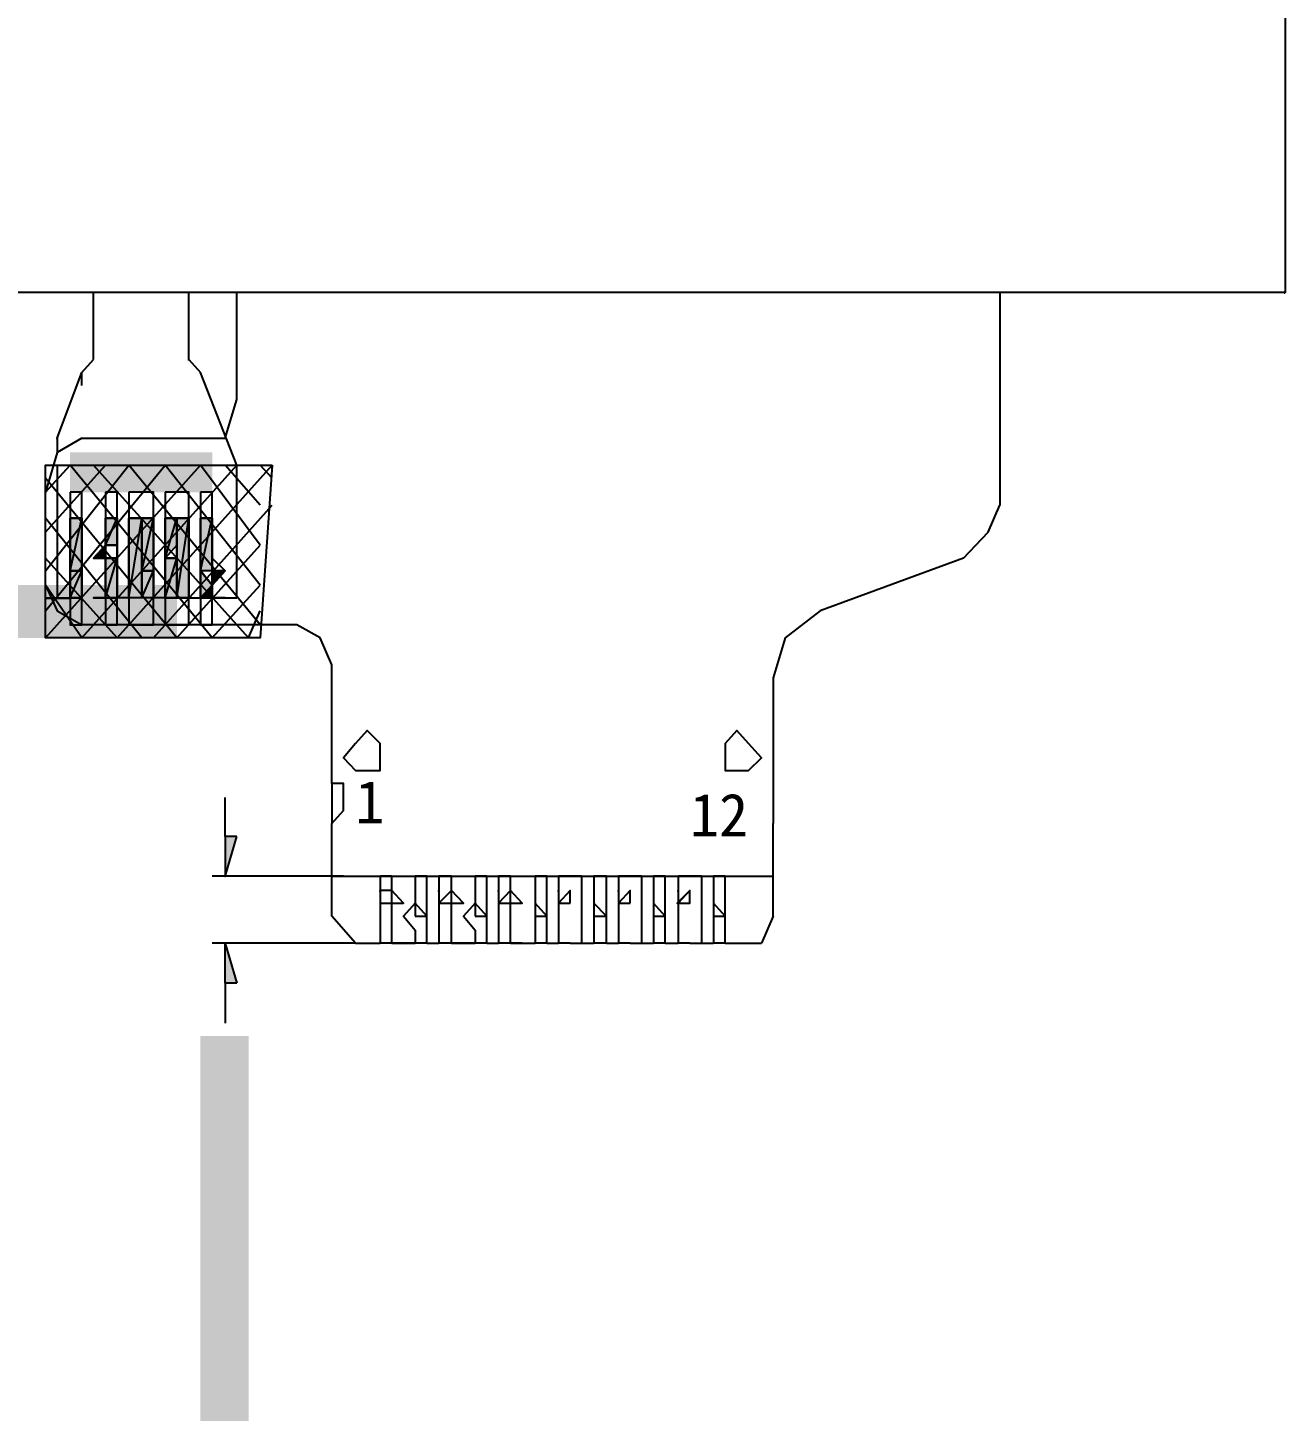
# Model space of a CAD drawing. Header units: millimetres. Extents: x 16 to 282, y 21 to 191.
# Drawn here: x 138.03 to 160.7, y 91.32 to 116.43 of the extents above; entities that cross this region are included whole.
import ezdxf

# ---------------------------------------------------------------- set-up
doc = ezdxf.new("R2010")
doc.units = ezdxf.units.MM
doc.layers.get('0').update_dxf_attribs({"linetype": 'CONTINUOUS'})

msp = doc.modelspace()

# ---------------------------------------------------------------- hatches: boundary and pattern name
for points in [[(160.683222, 111.661212), (160.683222, 111.640046), (160.704388, 111.640046), (160.704388, 111.661212)], [(138.796889, 108.782545), (138.796889, 108.062875), (141.358059, 108.062875), (141.358059, 108.782545)], [(138.796889, 106.157879), (138.352389, 106.157879)], [(138.796889, 106.157879), (138.352389, 106.157879)], [(143.919222, 101.141379), (143.919222, 101.120213), (143.940388, 101.120213), (143.940388, 101.141379)], [(141.569722, 99.934879), (141.569722, 99.913713), (141.590888, 99.913713), (141.590888, 99.934879)], [(144.130889, 99.934879), (144.130889, 99.913713), (144.152055, 99.913713), (144.152055, 99.934879)]]:
    msp.add_hatch(color=7).paths.add_polyline_path(points)
at = {"true_color": 0xffbf00}
for points in [[(140.913556, 110.454712), (140.913556, 110.433546), (140.934732, 110.433546), (140.934732, 110.454712)], [(138.542889, 109.036545), (138.542889, 109.015379), (138.564055, 109.015379), (138.564055, 109.036545)], [(138.775722, 106.157879), (138.775722, 106.136713), (138.796888, 106.136713), (138.796888, 106.157879)], [(138.987389, 106.157879), (138.987389, 106.136713), (139.008555, 106.136713), (139.008555, 106.157879)], [(139.622389, 106.157879), (139.622389, 106.136713), (139.643555, 106.136713), (139.643555, 106.157879)], [(139.834056, 106.157879), (139.834056, 106.136713), (139.855222, 106.136713), (139.855222, 106.157879)], [(140.278556, 106.157879), (140.278556, 106.136713), (140.299722, 106.136713), (140.299722, 106.157879)], [(140.490222, 106.157879), (140.490222, 106.136713), (140.511388, 106.136713), (140.511388, 106.157879)], [(140.913556, 106.157879), (140.913556, 106.136713), (140.934732, 106.136713), (140.934732, 106.157879)], [(141.125222, 106.157879), (141.125222, 106.136713), (141.146388, 106.136713), (141.146388, 106.157879)], [(144.363722, 100.887379), (144.363722, 100.866213), (144.384888, 100.866213), (144.384888, 100.887379)], [(145.422056, 100.887379), (145.422056, 100.866213), (145.443222, 100.866213), (145.443222, 100.887379)], [(146.501556, 100.887379), (146.501556, 100.866213), (146.522722, 100.866213), (146.522722, 100.887379)], [(147.581056, 100.887379), (147.581056, 100.866213), (147.602222, 100.866213), (147.602222, 100.887379)], [(148.660556, 100.887379), (148.660556, 100.866213), (148.681722, 100.866213), (148.681722, 100.887379)], [(149.740056, 100.887379), (149.740056, 100.866213), (149.761222, 100.866213), (149.761222, 100.887379)]]:
    msp.add_hatch(color=40, dxfattribs=at).paths.add_polyline_path(points)
at = {"true_color": 0xffff00}
for points in [[(139.008556, 107.597212), (138.796889, 107.597212), (138.796889, 106.644712)], [(139.008556, 107.597212), (139.008556, 106.644712), (138.796889, 106.644712)], [(138.796889, 107.597212), (138.796889, 106.644712)], [(138.796889, 107.597212), (138.796889, 106.644712)], [(138.796889, 107.597212), (138.796889, 106.644712)], [(138.796889, 107.597212), (138.796889, 106.644712)], [(138.796889, 107.597212), (138.796889, 106.644712)], [(138.796889, 107.597212), (138.796889, 106.644712)], [(138.796889, 107.597212), (138.796889, 106.644712)], [(138.796889, 107.597212), (138.796889, 106.644712)], [(138.796889, 107.597212), (138.796889, 106.644712)], [(138.796889, 107.597212), (138.796889, 106.644712)], [(138.796889, 107.597212), (138.796889, 106.644712)], [(138.796889, 107.597212), (138.796889, 106.644712)], [(138.796889, 107.597212), (138.796889, 106.157879)], [(138.796889, 107.597212), (138.796889, 106.157879)], [(138.796889, 107.597212), (138.796889, 106.157879)], [(138.796889, 107.597212), (138.796889, 106.157879)], [(138.796889, 107.597212), (138.796889, 106.157879)], [(138.796889, 107.597212), (138.796889, 106.157879)], [(139.008556, 107.597212), (139.008556, 106.877545)], [(139.008556, 107.597212), (139.008556, 106.390712)], [(139.008556, 107.597212), (139.008556, 106.390712)], [(139.008556, 107.597212), (139.008556, 106.157879)], [(139.008556, 107.597212), (139.008556, 106.157879)], [(139.008556, 107.597212), (139.008556, 106.157879)], [(139.008556, 107.597212), (139.008556, 106.157879)], [(139.008556, 107.597212), (139.008556, 106.644712)], [(139.008556, 107.597212), (139.008556, 106.644712)], [(139.008556, 107.597212), (139.008556, 106.644712)], [(139.008556, 107.597212), (139.008556, 106.644712)], [(139.008556, 107.597212), (139.008556, 106.644712)], [(139.008556, 107.597212), (139.008556, 106.644712)], [(139.643556, 107.597212), (139.431889, 107.597212), (139.431889, 107.110379)], [(139.643556, 107.597212), (139.643556, 107.110379), (139.431889, 107.110379)], [(139.431889, 107.597212), (139.431889, 107.110379)], [(139.431889, 107.597212), (139.431889, 107.110379)], [(139.431889, 107.597212), (139.431889, 107.110379)], [(139.431889, 107.597212), (139.431889, 107.110379)], [(139.431889, 107.597212), (139.431889, 107.110379)], [(139.431889, 107.597212), (139.431889, 107.110379)], [(139.431889, 107.597212), (139.431889, 107.110379)], [(139.431889, 107.597212), (139.431889, 107.110379)], [(139.431889, 107.597212), (139.431889, 107.110379)], [(139.431889, 107.597212), (139.431889, 107.110379)], [(139.431889, 107.597212), (139.431889, 106.877545)], [(139.431889, 107.597212), (139.431889, 106.877545)], [(139.431889, 107.597212), (139.431889, 106.157879)], [(139.431889, 107.597212), (139.431889, 106.157879)], [(139.431889, 107.597212), (139.431889, 106.157879)], [(139.431889, 107.597212), (139.431889, 106.157879)], [(139.431889, 107.597212), (139.431889, 106.157879)], [(139.431889, 107.597212), (139.431889, 106.157879)], [(139.643556, 107.597212), (139.643556, 107.110379)], [(139.643556, 107.597212), (139.643556, 106.877545)], [(139.643556, 107.597212), (139.643556, 106.877545)], [(139.643556, 107.597212), (139.643556, 106.157879)], [(139.643556, 107.597212), (139.643556, 106.157879)], [(139.643556, 107.597212), (139.643556, 106.157879)], [(139.643556, 107.597212), (139.643556, 106.157879)], [(139.643556, 107.597212), (139.643556, 107.110379)], [(139.643556, 107.597212), (139.643556, 106.877545), (139.643556, 107.110379)], [(139.643556, 107.597212), (139.643556, 107.110379)], [(139.643556, 107.597212), (139.643556, 107.110379)], [(139.643556, 107.597212), (139.643556, 107.110379)], [(139.643556, 107.597212), (139.643556, 107.110379)], [(140.088056, 107.597212), (139.855222, 107.597212), (139.855222, 106.157879)], [(140.088056, 107.597212), (140.088056, 106.157879), (139.855222, 106.157879)], [(139.855222, 107.597212), (139.855222, 106.157879)], [(139.855222, 107.597212), (139.855222, 106.157879)], [(140.299722, 107.597212), (140.088056, 107.597212), (140.088056, 106.644712)], [(140.299722, 107.597212), (140.299722, 106.644712), (140.088056, 106.644712)], [(140.088056, 107.597212), (140.088056, 106.644712)], [(140.088056, 107.597212), (140.088056, 106.644712)], [(140.088056, 107.597212), (140.088056, 106.644712)], [(140.088056, 107.597212), (140.088056, 106.644712)], [(140.088056, 107.597212), (140.088056, 106.644712)], [(140.088056, 107.597212), (140.088056, 106.644712)], [(140.088056, 107.597212), (140.088056, 106.644712)], [(140.088056, 107.597212), (140.088056, 106.644712)], [(140.088056, 107.597212), (140.088056, 106.644712)], [(140.088056, 107.597212), (140.088056, 106.644712)], [(140.088056, 107.597212), (140.088056, 106.644712)], [(140.088056, 107.597212), (140.088056, 106.644712)], [(140.088056, 107.597212), (140.088056, 106.644712)], [(140.088056, 107.597212), (140.088056, 106.644712)], [(140.088056, 107.597212), (140.088056, 106.644712)], [(140.088056, 107.597212), (140.088056, 106.644712)], [(140.088056, 107.597212), (140.088056, 106.644712)], [(140.088056, 107.597212), (140.088056, 106.644712)], [(140.088056, 107.597212), (140.088056, 106.157879)], [(140.088056, 107.597212), (140.088056, 106.157879)], [(140.299722, 107.597212), (140.299722, 106.877545)], [(140.299722, 107.597212), (140.299722, 106.390712)], [(140.299722, 107.597212), (140.299722, 106.390712)], [(140.299722, 107.597212), (140.299722, 106.157879)], [(140.299722, 107.597212), (140.299722, 106.157879)], [(140.299722, 107.597212), (140.299722, 106.157879)], [(140.299722, 107.597212), (140.299722, 106.157879)], [(140.723056, 107.597212), (140.511389, 107.597212), (140.511389, 106.877545)], [(140.723056, 107.597212), (140.723056, 107.110379), (140.511389, 106.877545)], [(140.511389, 107.597212), (140.511389, 106.157879)], [(140.511389, 107.597212), (140.511389, 106.157879)], [(140.511389, 107.597212), (140.511389, 106.157879)], [(140.511389, 107.597212), (140.511389, 106.157879)], [(140.511389, 107.597212), (140.511389, 106.157879)], [(140.511389, 107.597212), (140.511389, 106.157879)], [(140.934722, 107.597212), (140.723056, 107.597212), (140.723056, 106.157879)], [(140.934722, 107.597212), (140.934722, 106.157879), (140.723056, 106.157879)], [(140.723056, 107.597212), (140.723056, 107.110379)], [(140.723056, 107.597212), (140.723056, 106.877545), (140.723056, 107.110379)], [(140.723056, 107.597212), (140.723056, 107.110379)], [(140.723056, 107.597212), (140.723056, 107.110379)], [(140.723056, 107.597212), (140.723056, 107.110379)], [(140.723056, 107.597212), (140.723056, 107.110379)], [(140.723056, 107.597212), (140.723056, 107.110379)], [(140.723056, 107.597212), (140.723056, 107.110379)], [(140.723056, 107.597212), (140.723056, 107.110379)], [(140.723056, 107.597212), (140.723056, 107.110379)], [(140.723056, 107.597212), (140.723056, 107.110379)], [(140.723056, 107.597212), (140.723056, 107.110379)], [(140.723056, 107.597212), (140.723056, 107.110379)], [(140.723056, 107.597212), (140.723056, 107.110379)], [(140.723056, 107.597212), (140.723056, 107.110379)], [(140.723056, 107.597212), (140.723056, 107.110379)], [(140.723056, 107.597212), (140.723056, 107.110379)], [(140.723056, 107.597212), (140.723056, 107.110379)], [(140.934722, 107.597212), (140.934722, 107.110379)], [(140.934722, 107.597212), (140.934722, 106.877545)], [(140.934722, 107.597212), (140.934722, 106.877545)], [(140.934722, 107.597212), (140.934722, 106.157879)], [(140.934722, 107.597212), (140.934722, 106.157879)], [(141.358056, 107.597212), (141.146389, 107.597212), (141.146389, 106.644712)], [(141.358056, 107.597212), (141.358056, 106.644712), (141.146389, 106.644712)], [(141.146389, 107.597212), (141.146389, 106.644712)], [(141.146389, 107.597212), (141.146389, 106.644712)], [(141.146389, 107.597212), (141.146389, 106.644712)], [(141.146389, 107.597212), (141.146389, 106.644712)], [(141.146389, 107.597212), (141.146389, 106.644712)], [(141.146389, 107.597212), (141.146389, 106.644712)], [(141.146389, 107.597212), (141.146389, 106.157879)], [(141.146389, 107.597212), (141.146389, 106.157879)], [(141.146389, 107.597212), (141.146389, 106.157879)], [(141.146389, 107.597212), (141.146389, 106.157879)], [(141.146389, 107.597212), (141.146389, 106.157879)], [(141.146389, 107.597212), (141.146389, 106.157879)], [(141.358056, 107.597212), (141.358056, 106.877545)], [(141.358056, 107.597212), (141.358056, 106.390712)], [(141.358056, 107.597212), (141.358056, 106.390712)], [(141.358056, 107.597212), (141.358056, 106.157879)], [(141.358056, 107.597212), (141.358056, 106.157879)], [(141.358056, 107.597212), (141.358056, 106.157879)], [(141.358056, 107.597212), (141.358056, 106.157879)], [(141.358056, 107.597212), (141.358056, 106.644712)], [(141.358056, 107.597212), (141.358056, 106.644712)], [(141.358056, 107.597212), (141.358056, 106.644712)], [(141.358056, 107.597212), (141.358056, 106.644712)], [(141.358056, 107.597212), (141.358056, 106.644712)], [(141.358056, 107.597212), (141.358056, 106.644712)], [(141.358056, 107.597212), (141.358056, 106.644712)], [(141.358056, 107.597212), (141.358056, 106.644712)], [(141.358056, 107.597212), (141.358056, 106.644712)], [(141.358056, 107.597212), (141.358056, 106.644712)], [(141.358056, 107.597212), (141.358056, 106.644712)], [(141.358056, 107.597212), (141.358056, 106.644712)], [(139.431889, 107.110379), (139.220222, 106.877545)], [(139.431889, 107.110379), (139.431889, 106.877545), (139.220222, 106.877545)], [(139.431889, 107.110379), (139.431889, 106.157879)], [(139.431889, 107.110379), (139.431889, 106.157879)], [(139.431889, 107.110379), (139.431889, 106.877545)], [(139.431889, 107.110379), (139.431889, 106.877545)], [(139.643556, 106.877545), (139.643556, 107.110379)], [(139.643556, 107.110379), (139.643556, 106.877545)], [(139.643556, 107.110379), (139.643556, 106.877545)], [(140.511389, 107.110379), (140.511389, 106.157879)], [(140.511389, 107.110379), (140.511389, 106.157879)], [(140.511389, 107.110379), (140.511389, 106.877545)], [(140.511389, 107.110379), (140.511389, 106.877545)], [(140.511389, 107.110379), (140.511389, 106.877545)], [(140.511389, 107.110379), (140.511389, 106.877545)], [(140.934722, 106.877545), (140.934722, 107.110379)], [(140.934722, 107.110379), (140.934722, 106.877545)], [(140.934722, 107.110379), (140.934722, 106.877545)], [(138.796889, 106.877545), (138.796889, 106.157879)], [(138.796889, 106.877545), (138.796889, 106.157879)], [(138.796889, 106.877545), (138.796889, 106.390712)], [(138.796889, 106.877545), (138.796889, 106.390712)], [(138.796889, 106.877545), (138.796889, 106.644712)], [(138.796889, 106.877545), (138.796889, 106.390712), (138.796889, 106.644712)], [(139.008556, 106.644712), (139.008556, 106.877545), (139.008556, 106.390712)], [(139.008556, 106.877545), (139.008556, 106.390712)], [(139.008556, 106.877545), (139.008556, 106.390712)], [(139.643556, 106.877545), (139.431889, 106.877545), (139.431889, 106.157879)], [(139.643556, 106.877545), (139.643556, 106.157879), (139.431889, 106.157879)], [(139.431889, 106.877545), (139.431889, 106.157879)], [(139.431889, 106.877545), (139.431889, 106.157879)], [(139.431889, 106.877545), (139.431889, 106.157879)], [(139.431889, 106.877545), (139.431889, 106.157879)], [(139.431889, 106.877545), (139.431889, 106.157879)], [(139.431889, 106.877545), (139.431889, 106.157879)], [(139.431889, 106.877545), (139.431889, 106.157879)], [(139.431889, 106.877545), (139.431889, 106.157879)], [(139.431889, 106.877545), (139.431889, 106.157879)], [(139.431889, 106.877545), (139.431889, 106.157879)], [(139.431889, 106.877545), (139.431889, 106.157879)], [(139.431889, 106.877545), (139.431889, 106.157879)], [(139.431889, 106.877545), (139.431889, 106.157879)], [(139.431889, 106.877545), (139.431889, 106.157879)], [(139.643556, 106.877545), (139.643556, 106.157879)], [(139.643556, 106.877545), (139.643556, 106.157879)], [(139.643556, 106.877545), (139.643556, 106.157879)], [(139.643556, 106.877545), (139.643556, 106.157879)], [(139.643556, 106.877545), (139.643556, 106.157879)], [(139.643556, 106.877545), (139.643556, 106.157879)], [(139.855222, 106.877545), (139.855222, 106.157879)], [(139.855222, 106.877545), (139.855222, 106.157879)], [(139.855222, 106.877545), (139.855222, 106.390712)], [(139.855222, 106.877545), (139.855222, 106.390712)], [(139.855222, 106.877545), (139.855222, 106.644712)], [(139.855222, 106.877545), (139.855222, 106.390712), (139.855222, 106.644712)], [(140.299722, 106.644712), (140.299722, 106.877545), (140.299722, 106.390712)], [(140.299722, 106.877545), (140.299722, 106.390712)], [(140.299722, 106.877545), (140.299722, 106.390712)], [(140.723056, 106.877545), (140.511389, 106.877545), (140.511389, 106.157879)], [(140.723056, 106.877545), (140.723056, 106.157879), (140.511389, 106.157879)], [(140.511389, 106.877545), (140.511389, 106.157879)], [(140.511389, 106.877545), (140.511389, 106.157879)], [(140.723056, 106.877545), (140.723056, 106.157879)], [(140.723056, 106.877545), (140.723056, 106.157879)], [(140.723056, 106.877545), (140.723056, 106.157879)], [(140.723056, 106.877545), (140.723056, 106.157879)], [(140.723056, 106.877545), (140.723056, 106.157879)], [(140.723056, 106.877545), (140.723056, 106.157879)], [(140.723056, 106.877545), (140.723056, 106.157879)], [(140.723056, 106.877545), (140.723056, 106.157879)], [(140.723056, 106.877545), (140.723056, 106.157879)], [(140.723056, 106.877545), (140.723056, 106.157879)], [(140.723056, 106.877545), (140.723056, 106.157879)], [(140.723056, 106.877545), (140.723056, 106.157879)], [(140.723056, 106.877545), (140.723056, 106.157879)], [(140.723056, 106.877545), (140.723056, 106.157879)], [(140.723056, 106.877545), (140.723056, 106.157879)], [(140.723056, 106.877545), (140.723056, 106.157879)], [(140.723056, 106.877545), (140.723056, 106.157879)], [(140.723056, 106.877545), (140.723056, 106.157879)], [(141.146389, 106.877545), (141.146389, 106.157879)], [(141.146389, 106.877545), (141.146389, 106.157879)], [(141.146389, 106.877545), (141.146389, 106.390712)], [(141.146389, 106.877545), (141.146389, 106.390712)], [(141.146389, 106.877545), (141.146389, 106.644712)], [(141.146389, 106.877545), (141.146389, 106.390712), (141.146389, 106.644712)], [(141.358056, 106.644712), (141.358056, 106.877545), (141.358056, 106.390712)], [(139.008556, 106.644712), (138.796889, 106.644712), (138.796889, 106.157879)], [(139.008556, 106.644712), (139.008556, 106.157879), (138.796889, 106.157879)], [(138.796889, 106.644712), (138.796889, 106.157879)], [(138.796889, 106.644712), (138.796889, 106.157879)], [(138.796889, 106.644712), (138.796889, 106.157879)], [(138.796889, 106.644712), (138.796889, 106.157879)], [(138.796889, 106.644712), (138.796889, 106.157879)], [(138.796889, 106.644712), (138.796889, 106.157879)], [(138.796889, 106.644712), (138.796889, 106.157879)], [(138.796889, 106.644712), (138.796889, 106.157879)], [(138.796889, 106.644712), (138.796889, 106.157879)], [(138.796889, 106.644712), (138.796889, 106.157879)], [(138.796889, 106.644712), (138.796889, 106.157879)], [(138.796889, 106.644712), (138.796889, 106.157879)], [(139.008556, 106.644712), (139.008556, 106.390712)], [(139.008556, 106.644712), (139.008556, 106.157879)], [(139.008556, 106.644712), (139.008556, 106.157879)], [(139.008556, 106.644712), (139.008556, 106.157879)], [(139.008556, 106.644712), (139.008556, 106.157879)], [(139.008556, 106.644712), (139.008556, 106.157879)], [(139.008556, 106.644712), (139.008556, 106.157879)], [(140.299722, 106.644712), (140.088056, 106.644712), (140.088056, 106.157879)], [(140.299722, 106.644712), (140.299722, 106.157879), (140.088056, 106.157879)], [(140.088056, 106.644712), (140.088056, 106.157879)], [(140.088056, 106.644712), (140.088056, 106.157879)], [(140.088056, 106.644712), (140.088056, 106.157879)], [(140.088056, 106.644712), (140.088056, 106.157879)], [(140.088056, 106.644712), (140.088056, 106.157879)], [(140.088056, 106.644712), (140.088056, 106.157879)], [(140.088056, 106.644712), (140.088056, 106.157879)], [(140.088056, 106.644712), (140.088056, 106.157879)], [(140.088056, 106.644712), (140.088056, 106.157879)], [(140.088056, 106.644712), (140.088056, 106.157879)], [(140.088056, 106.644712), (140.088056, 106.157879)], [(140.088056, 106.644712), (140.088056, 106.157879)], [(140.088056, 106.644712), (140.088056, 106.157879)], [(140.088056, 106.644712), (140.088056, 106.157879)], [(140.088056, 106.644712), (140.088056, 106.157879)], [(140.088056, 106.644712), (140.088056, 106.157879)], [(140.088056, 106.644712), (140.088056, 106.157879)], [(140.088056, 106.644712), (140.088056, 106.157879)], [(140.299722, 106.644712), (140.299722, 106.390712)], [(141.358056, 106.390712), (141.146389, 106.644712), (141.146389, 106.157879)], [(141.146389, 106.644712), (141.146389, 106.157879)], [(141.146389, 106.644712), (141.146389, 106.157879)], [(141.146389, 106.644712), (141.146389, 106.157879)], [(141.146389, 106.644712), (141.146389, 106.157879)], [(141.146389, 106.644712), (141.146389, 106.157879)], [(141.146389, 106.644712), (141.146389, 106.157879)], [(141.590889, 106.644712), (141.358056, 106.644712), (141.358056, 106.390712)], [(141.590889, 106.644712), (141.358056, 106.390712)], [(141.358056, 106.644712), (141.358056, 106.390712)], [(141.358056, 106.644712), (141.358056, 106.157879)], [(141.358056, 106.644712), (141.358056, 106.157879)], [(141.358056, 106.644712), (141.358056, 106.157879)], [(141.358056, 106.644712), (141.358056, 106.157879)], [(141.358056, 106.644712), (141.358056, 106.157879)], [(141.358056, 106.644712), (141.358056, 106.157879)], [(141.358056, 106.644712), (141.358056, 106.157879)], [(141.358056, 106.644712), (141.358056, 106.157879)], [(138.796889, 106.390712), (138.796889, 106.157879)], [(138.796889, 106.390712), (138.796889, 106.157879)], [(139.855222, 106.390712), (139.855222, 106.157879)], [(139.855222, 106.390712), (139.855222, 106.157879)], [(141.358056, 106.390712), (141.358056, 106.157879), (141.146389, 106.157879)], [(141.146389, 106.390712), (141.146389, 106.157879)], [(141.146389, 106.390712), (141.146389, 106.157879)], [(141.358056, 106.390712), (141.358056, 106.157879)], [(141.358056, 106.390712), (141.358056, 106.157879)], [(141.358056, 106.390712), (141.358056, 106.157879)], [(141.358056, 106.390712), (141.358056, 106.157879)], [(138.775722, 106.157879), (138.775722, 106.136713), (138.796888, 106.136713), (138.796888, 106.157879)], [(138.775722, 106.157879), (138.775722, 106.136713), (138.796888, 106.136713), (138.796888, 106.157879)], [(139.008556, 106.157879), (138.796889, 106.157879)], [(139.008556, 106.157879), (138.796889, 106.157879)], [(138.987389, 106.157879), (138.987389, 106.136713), (139.008555, 106.136713), (139.008555, 106.157879)], [(138.987389, 106.157879), (138.987389, 106.136713), (139.008555, 106.136713), (139.008555, 106.157879)], [(139.431889, 106.157879), (139.220222, 106.157879)], [(139.431889, 106.157879), (139.220222, 106.157879)], [(139.643556, 106.157879), (139.431889, 106.157879)], [(139.643556, 106.157879), (139.431889, 106.157879)], [(139.622389, 106.157879), (139.622389, 106.136713), (139.643555, 106.136713), (139.643555, 106.157879)], [(139.622389, 106.157879), (139.622389, 106.136713), (139.643555, 106.136713), (139.643555, 106.157879)], [(139.834056, 106.157879), (139.834056, 106.136713), (139.855222, 106.136713), (139.855222, 106.157879)], [(140.278556, 106.157879), (140.278556, 106.136713), (140.299722, 106.136713), (140.299722, 106.157879)], [(140.278556, 106.157879), (140.278556, 106.136713), (140.299722, 106.136713), (140.299722, 106.157879)], [(140.490222, 106.157879), (140.490222, 106.136713), (140.511388, 106.136713), (140.511388, 106.157879)], [(140.490222, 106.157879), (140.490222, 106.136713), (140.511388, 106.136713), (140.511388, 106.157879)], [(140.723056, 106.157879), (140.511389, 106.157879)], [(140.723056, 106.157879), (140.511389, 106.157879)], [(140.913556, 106.157879), (140.913556, 106.136713), (140.934732, 106.136713), (140.934732, 106.157879)], [(141.125222, 106.157879), (141.125222, 106.136713), (141.146388, 106.136713), (141.146388, 106.157879)], [(141.125222, 106.157879), (141.125222, 106.136713), (141.146388, 106.136713), (141.146388, 106.157879)], [(141.358056, 106.157879), (141.146389, 106.157879)], [(141.358056, 106.157879), (141.146389, 106.157879)], [(141.590889, 106.157879), (141.358056, 106.157879)], [(141.590889, 106.157879), (141.358056, 106.157879)], [(141.802556, 101.861045), (141.590889, 101.861045), (141.590889, 101.141379)], [(141.802556, 99.215212), (141.590889, 99.215212), (141.590889, 99.934879)]]:
    msp.add_hatch(color=2, dxfattribs=at).paths.add_polyline_path(points)
at = {"true_color": 0x00ff00}
for points in [[(129.123722, 106.390712), (129.123722, 105.438208), (140.723056, 105.438208), (140.723056, 106.390712)], [(141.146389, 98.262712), (141.146389, 91.320045), (142.014219, 91.320045), (142.014219, 98.262712)]]:
    msp.add_hatch(color=3, dxfattribs=at).paths.add_polyline_path(points)

# ---------------------------------------------------------------- linework, layer by layer
at = {"color": 7}
msp.add_lwpolyline([(160.704389, 149.930545), (160.704389, 111.661212), (136.849556, 111.661212)], dxfattribs=at)
at = {"color": 40, "true_color": 0xffbf00}
for points in [[(139.008556, 109.036545), (141.146389, 109.036545), (141.590889, 109.036545), (141.802556, 109.735045), (141.802556, 111.661212)], [(139.220222, 110.454712), (139.220222, 111.661212)], [(140.934722, 110.454712), (140.934722, 111.661212)], [(155.560889, 111.661212), (155.560889, 107.830045)], [(155.560889, 111.661212), (155.560889, 107.830045)], [(139.008556, 109.989045), (139.008556, 110.221879), (139.220222, 110.454712)], [(140.934722, 110.454712), (141.146389, 110.221879)], [(138.564056, 109.036545), (139.008556, 110.221879)], [(138.564056, 109.036545), (139.008556, 110.221879)], [(141.802556, 108.549712), (141.146389, 110.221879)], [(139.008556, 109.036545), (138.564056, 108.782545), (138.352389, 108.062879)], [(138.564056, 109.036545), (138.564056, 108.782545)], [(138.564056, 108.549712), (138.564056, 106.157879)], [(141.802556, 106.157879), (141.802556, 108.549712)], [(138.352389, 106.390712), (138.352389, 108.062879)], [(154.904722, 106.877545), (155.349222, 107.343212), (155.560889, 107.830045)], [(154.904722, 106.877545), (155.349222, 107.343212), (155.560889, 107.830045)], [(138.796889, 107.597212), (139.008556, 107.597212)], [(139.431889, 107.597212), (139.643556, 107.597212)], [(139.855222, 107.597212), (140.299722, 107.597212)], [(140.511389, 107.597212), (140.934722, 107.597212)], [(141.146389, 107.597212), (141.358056, 107.597212)], [(139.431889, 107.110379), (139.220222, 106.877545), (139.431889, 106.877545)], [(139.643556, 106.877545), (139.643556, 107.110379)], [(140.511389, 107.110379), (140.511389, 106.877545)], [(140.934722, 106.877545), (140.934722, 107.110379)], [(138.796889, 106.877545), (138.796889, 106.390712)], [(139.008556, 106.390712), (139.008556, 106.877545)], [(139.855222, 106.877545), (139.855222, 106.390712)], [(140.299722, 106.390712), (140.299722, 106.877545)], [(141.146389, 106.877545), (141.146389, 106.390712)], [(141.358056, 106.390712), (141.590889, 106.644712), (141.358056, 106.877545)], [(154.904722, 106.877545), (152.322389, 105.925045), (151.687389, 105.438212), (151.475722, 104.718545), (151.475722, 102.813545)], [(154.904722, 106.877545), (152.322389, 105.925045), (151.687389, 105.438212), (151.475722, 104.718545), (151.475722, 102.813545)], [(138.352389, 106.390712), (138.564056, 105.925045), (139.008556, 105.671045)], [(138.564056, 106.157879), (138.796889, 106.157879)], [(139.008556, 106.157879), (138.796889, 106.157879)], [(139.431889, 106.157879), (139.220222, 106.157879)], [(139.643556, 106.157879), (139.431889, 106.157879)], [(140.088056, 106.157879), (139.643556, 106.157879)], [(140.299722, 106.157879), (140.088056, 106.157879)], [(140.511389, 106.157879), (140.299722, 106.157879)], [(140.723056, 106.157879), (140.511389, 106.157879)], [(140.723056, 106.157879), (141.146389, 106.157879)], [(141.358056, 106.157879), (141.146389, 106.157879)], [(141.358056, 106.157879), (141.802556, 106.157879)], [(141.590889, 106.157879), (141.358056, 106.157879)], [(143.517056, 100.421712), (143.517056, 102.093879), (143.728722, 102.326712), (143.728722, 102.813545), (143.517056, 102.813545), (143.517056, 104.951379), (143.305389, 105.438212), (142.882056, 105.671045), (139.008556, 105.671045)], [(143.517056, 102.813545), (143.517056, 102.093879)], [(151.475722, 102.813545), (151.475722, 102.093879)], [(151.475722, 100.421712), (151.475722, 102.093879)], [(143.517056, 101.141379), (151.475722, 101.141379)], [(144.596556, 100.887379), (144.596556, 101.141379), (144.384889, 101.141379), (144.384889, 100.887379), (144.384889, 100.654545), (144.384889, 99.934879)], [(145.231556, 100.167712), (145.231556, 100.654545), (145.231556, 101.141379), (145.019889, 101.141379), (145.019889, 100.654545), (144.808222, 100.421712), (145.019889, 100.167712), (145.019889, 99.934879), (144.808222, 99.934879), (145.019889, 99.934879)], [(145.676056, 100.887379), (145.676056, 101.141379), (145.443222, 101.141379), (145.443222, 100.887379), (145.443222, 100.654545), (145.443222, 99.934879)], [(146.311056, 100.167712), (146.311056, 100.654545), (146.311056, 101.141379), (146.099389, 101.141379), (146.099389, 100.654545), (145.887722, 100.421712), (146.099389, 100.167712), (146.099389, 99.934879), (145.887722, 99.934879), (146.099389, 99.934879)], [(146.734389, 100.887379), (146.734389, 101.141379), (146.522722, 101.141379), (146.522722, 100.887379), (146.522722, 100.654545), (146.522722, 99.934879)], [(147.390556, 100.167712), (147.390556, 100.654545), (147.390556, 101.141379), (147.178889, 101.141379), (147.178889, 100.654545), (147.178889, 100.167712), (147.178889, 99.934879)], [(148.025556, 100.887379), (148.025556, 101.141379), (147.602222, 101.141379), (147.602222, 100.887379), (147.602222, 100.654545), (147.602222, 99.934879)], [(148.470056, 100.167712), (148.470056, 100.654545), (148.470056, 101.141379), (148.237222, 101.141379), (148.237222, 100.654545), (148.237222, 100.167712), (148.237222, 99.934879)], [(149.105056, 100.887379), (149.105056, 101.141379), (148.681722, 101.141379), (148.681722, 100.887379), (148.681722, 100.654545), (148.681722, 99.934879)], [(149.528389, 100.167712), (149.528389, 100.654545), (149.528389, 101.141379), (149.316722, 101.141379), (149.316722, 100.654545), (149.316722, 100.167712), (149.316722, 99.934879)], [(150.184556, 100.887379), (150.184556, 101.141379), (149.761222, 101.141379), (149.761222, 100.887379), (149.761222, 100.654545), (149.761222, 99.934879)], [(150.607889, 100.167712), (150.607889, 100.654545), (150.607889, 101.141379), (150.396222, 101.141379), (150.396222, 100.654545), (150.396222, 100.167712), (150.396222, 99.934879)], [(144.596556, 99.934879), (144.808222, 99.934879), (144.596556, 99.934879), (144.596556, 100.654545), (144.808222, 100.654545), (144.596556, 100.887379)], [(144.596556, 100.654545), (144.808222, 100.654545), (144.596556, 100.887379)], [(145.676056, 99.934879), (145.887722, 99.934879), (145.676056, 99.934879), (145.676056, 100.654545), (145.887722, 100.654545), (145.676056, 100.887379)], [(145.676056, 100.654545), (145.887722, 100.654545), (145.676056, 100.887379)], [(146.734389, 99.934879), (146.946056, 99.934879), (146.734389, 99.934879), (146.734389, 100.654545), (146.946056, 100.654545), (146.734389, 100.887379)], [(146.734389, 100.654545), (146.946056, 100.654545), (146.734389, 100.887379)], [(147.813889, 99.934879), (148.025556, 99.934879), (148.025556, 100.654545), (148.025556, 100.887379)], [(148.025556, 100.654545), (148.025556, 100.887379)], [(148.893389, 99.934879), (149.105056, 99.934879), (149.105056, 100.654545), (149.105056, 100.887379)], [(149.105056, 100.654545), (149.105056, 100.887379)], [(149.972889, 99.934879), (150.184556, 99.934879), (150.184556, 100.654545), (150.184556, 100.887379)], [(150.184556, 100.654545), (150.184556, 100.887379)], [(145.231556, 100.167712), (145.231556, 100.654545)], [(146.311056, 100.167712), (146.311056, 100.654545)], [(147.390556, 100.167712), (147.390556, 100.654545)], [(148.470056, 100.167712), (148.470056, 100.654545)], [(149.528389, 100.167712), (149.528389, 100.654545)], [(150.607889, 100.167712), (150.607889, 100.654545)], [(143.940389, 99.934879), (143.517056, 100.421712)], [(151.475722, 100.421712), (151.264056, 99.934879)], [(145.231556, 99.934879), (145.231556, 100.167712)], [(146.311056, 99.934879), (146.311056, 100.167712)], [(147.390556, 99.934879), (147.390556, 100.167712)], [(148.470056, 99.934879), (148.470056, 100.167712)], [(149.528389, 99.934879), (149.528389, 100.167712)], [(150.607889, 99.934879), (150.607889, 100.167712)], [(143.940389, 99.934879), (144.384889, 99.934879)], [(144.596556, 99.934879), (144.384889, 99.934879)], [(144.596556, 99.934879), (145.019889, 99.934879)], [(145.231556, 99.934879), (145.019889, 99.934879)], [(145.231556, 99.934879), (145.443222, 99.934879)], [(145.676056, 99.934879), (145.443222, 99.934879)], [(145.676056, 99.934879), (146.099389, 99.934879)], [(146.311056, 99.934879), (146.099389, 99.934879)], [(146.311056, 99.934879), (146.522722, 99.934879)], [(146.734389, 99.934879), (146.522722, 99.934879)], [(146.734389, 99.934879), (147.178889, 99.934879)], [(147.390556, 99.934879), (147.178889, 99.934879)], [(147.390556, 99.934879), (147.602222, 99.934879)], [(147.813889, 99.934879), (147.602222, 99.934879)], [(147.813889, 99.934879), (148.237222, 99.934879)], [(148.470056, 99.934879), (148.237222, 99.934879)], [(148.470056, 99.934879), (148.681722, 99.934879)], [(148.893389, 99.934879), (148.681722, 99.934879)], [(148.893389, 99.934879), (149.316722, 99.934879)], [(149.528389, 99.934879), (149.316722, 99.934879)], [(149.528389, 99.934879), (149.761222, 99.934879)], [(149.972889, 99.934879), (149.761222, 99.934879)], [(149.972889, 99.934879), (150.396222, 99.934879)], [(150.607889, 99.934879), (150.396222, 99.934879)], [(150.607889, 99.934879), (151.264056, 99.934879)]]:
    msp.add_lwpolyline(points, dxfattribs=at)
at = {"color": 2, "true_color": 0xffff00}
for points in [[(138.352389, 108.062879), (138.796889, 108.549712)], [(138.352389, 107.343212), (139.431889, 108.549712)], [(138.352389, 106.644712), (139.855222, 108.549712)], [(138.352389, 105.925045), (140.511389, 108.549712)], [(138.352389, 105.438212), (141.146389, 108.549712)], [(141.358056, 105.438212), (138.796889, 108.549712)], [(139.008556, 105.438212), (141.802556, 108.549712)], [(142.014222, 105.438212), (139.220222, 108.549712)], [(139.643556, 105.438212), (142.437556, 108.549712)], [(142.225889, 105.671045), (139.855222, 108.549712)], [(142.225889, 106.390712), (140.511389, 108.549712)], [(142.225889, 107.110379), (141.146389, 108.549712)], [(142.225889, 107.830045), (141.590889, 108.549712)], [(142.437556, 108.316879), (142.225889, 108.549712)], [(140.723056, 105.438212), (138.352389, 108.316879)], [(140.299722, 105.438212), (142.437556, 107.830045)], [(140.088056, 105.438212), (138.352389, 107.597212)], [(138.796889, 106.877545), (138.796889, 107.597212)], [(138.796889, 107.597212), (139.008556, 107.597212)], [(139.008556, 107.597212), (139.008556, 106.877545)], [(139.431889, 107.110379), (139.431889, 107.597212)], [(139.431889, 107.597212), (139.643556, 107.597212)], [(139.643556, 107.597212), (139.643556, 107.110379)], [(139.855222, 106.877545), (139.855222, 107.597212)], [(139.855222, 107.597212), (140.299722, 107.597212)], [(140.299722, 107.597212), (140.299722, 106.877545)], [(140.511389, 107.110379), (140.511389, 107.597212)], [(140.511389, 107.597212), (140.934722, 107.597212)], [(140.934722, 107.597212), (140.934722, 107.110379)], [(141.146389, 106.877545), (141.146389, 107.597212)], [(141.146389, 107.597212), (141.358056, 107.597212)], [(141.358056, 107.597212), (141.358056, 106.877545)], [(139.431889, 107.110379), (139.220222, 106.877545), (139.431889, 106.877545)], [(139.643556, 106.877545), (139.643556, 107.110379)], [(140.511389, 107.110379), (140.511389, 106.877545)], [(140.723056, 105.438212), (142.225889, 107.110379)], [(140.934722, 106.877545), (140.934722, 107.110379)], [(139.643556, 105.438212), (138.352389, 106.877545)], [(138.796889, 106.877545), (138.796889, 106.390712)], [(139.008556, 106.390712), (139.008556, 106.877545)], [(139.431889, 106.157879), (139.431889, 106.877545)], [(139.643556, 106.877545), (139.643556, 106.157879)], [(139.855222, 106.877545), (139.855222, 106.390712)], [(140.299722, 106.390712), (140.299722, 106.877545)], [(140.511389, 106.157879), (140.511389, 106.877545)], [(140.934722, 106.877545), (140.934722, 106.157879)], [(141.146389, 106.877545), (141.146389, 106.390712)], [(141.358056, 106.390712), (141.590889, 106.644712), (141.358056, 106.877545)], [(139.008556, 105.438212), (138.352389, 106.390712)], [(138.796889, 106.157879), (138.796889, 106.390712)], [(139.008556, 106.390712), (139.008556, 106.157879)], [(139.855222, 106.157879), (139.855222, 106.390712)], [(140.299722, 106.390712), (140.299722, 106.157879)], [(141.146389, 106.157879), (141.146389, 106.390712)], [(141.358056, 106.390712), (141.358056, 106.157879)], [(141.358056, 105.438212), (142.225889, 106.390712)], [(139.008556, 106.157879), (138.796889, 106.157879)], [(139.431889, 106.157879), (139.220222, 106.157879)], [(139.431889, 106.157879), (139.220222, 106.157879)], [(139.643556, 106.157879), (139.431889, 106.157879)], [(140.088056, 106.157879), (139.855222, 106.157879)], [(140.299722, 106.157879), (140.088056, 106.157879)], [(140.723056, 106.157879), (140.511389, 106.157879)], [(140.934722, 106.157879), (140.723056, 106.157879)], [(141.358056, 106.157879), (141.146389, 106.157879)], [(141.590889, 106.157879), (141.358056, 106.157879)], [(141.590889, 106.157879), (141.358056, 106.157879)], [(142.014222, 105.438212), (142.225889, 105.925045)], [(138.352389, 105.438212), (138.352389, 105.671045)], [(141.590889, 101.861045), (141.590889, 102.559545)], [(141.590889, 99.215212), (141.590889, 98.495545)]]:
    msp.add_lwpolyline(points, dxfattribs=at)
for points in [[(142.437556, 108.549712), (142.225889, 105.438212), (138.352389, 105.438212), (138.352389, 108.549712)], [(139.008556, 107.597212), (138.796889, 107.597212), (138.796889, 106.644712)], [(139.008556, 107.597212), (139.008556, 106.644712), (138.796889, 106.644712)], [(138.796889, 107.597212), (138.796889, 106.644712)], [(138.796889, 107.597212), (138.796889, 106.644712)], [(138.796889, 107.597212), (138.796889, 106.644712)], [(138.796889, 107.597212), (138.796889, 106.644712)], [(138.796889, 107.597212), (138.796889, 106.644712)], [(138.796889, 107.597212), (138.796889, 106.644712)], [(138.796889, 107.597212), (138.796889, 106.644712)], [(138.796889, 107.597212), (138.796889, 106.644712)], [(138.796889, 107.597212), (138.796889, 106.644712)], [(138.796889, 107.597212), (138.796889, 106.644712)], [(138.796889, 107.597212), (138.796889, 106.644712)], [(138.796889, 107.597212), (138.796889, 106.644712)], [(138.796889, 107.597212), (138.796889, 106.157879)], [(138.796889, 107.597212), (138.796889, 106.157879)], [(138.796889, 107.597212), (138.796889, 106.157879)], [(138.796889, 107.597212), (138.796889, 106.157879)], [(138.796889, 107.597212), (138.796889, 106.157879)], [(138.796889, 107.597212), (138.796889, 106.157879)], [(139.008556, 107.597212), (139.008556, 106.877545)], [(139.008556, 107.597212), (139.008556, 106.390712)], [(139.008556, 107.597212), (139.008556, 106.390712)], [(139.008556, 107.597212), (139.008556, 106.157879)], [(139.008556, 107.597212), (139.008556, 106.157879)], [(139.008556, 107.597212), (139.008556, 106.157879)], [(139.008556, 107.597212), (139.008556, 106.157879)], [(139.008556, 107.597212), (139.008556, 106.644712)], [(139.008556, 107.597212), (139.008556, 106.644712)], [(139.008556, 107.597212), (139.008556, 106.644712)], [(139.008556, 107.597212), (139.008556, 106.644712)], [(139.008556, 107.597212), (139.008556, 106.644712)], [(139.008556, 107.597212), (139.008556, 106.644712)], [(139.643556, 107.597212), (139.431889, 107.597212), (139.431889, 107.110379)], [(139.643556, 107.597212), (139.643556, 107.110379), (139.431889, 107.110379)], [(139.431889, 107.597212), (139.431889, 107.110379)], [(139.431889, 107.597212), (139.431889, 107.110379)], [(139.431889, 107.597212), (139.431889, 107.110379)], [(139.431889, 107.597212), (139.431889, 107.110379)], [(139.431889, 107.597212), (139.431889, 107.110379)], [(139.431889, 107.597212), (139.431889, 107.110379)], [(139.431889, 107.597212), (139.431889, 107.110379)], [(139.431889, 107.597212), (139.431889, 107.110379)], [(139.431889, 107.597212), (139.431889, 107.110379)], [(139.431889, 107.597212), (139.431889, 107.110379)], [(139.431889, 107.597212), (139.431889, 106.877545)], [(139.431889, 107.597212), (139.431889, 106.877545)], [(139.431889, 107.597212), (139.431889, 106.157879)], [(139.431889, 107.597212), (139.431889, 106.157879)], [(139.431889, 107.597212), (139.431889, 106.157879)], [(139.431889, 107.597212), (139.431889, 106.157879)], [(139.431889, 107.597212), (139.431889, 106.157879)], [(139.431889, 107.597212), (139.431889, 106.157879)], [(139.643556, 107.597212), (139.643556, 107.110379)], [(139.643556, 107.597212), (139.643556, 106.877545)], [(139.643556, 107.597212), (139.643556, 106.877545)], [(139.643556, 107.597212), (139.643556, 106.157879)], [(139.643556, 107.597212), (139.643556, 106.157879)], [(139.643556, 107.597212), (139.643556, 106.157879)], [(139.643556, 107.597212), (139.643556, 106.157879)], [(139.643556, 107.597212), (139.643556, 107.110379)], [(139.643556, 107.597212), (139.643556, 106.877545)], [(139.643556, 107.597212), (139.643556, 107.110379)], [(139.643556, 107.597212), (139.643556, 107.110379)], [(139.643556, 107.597212), (139.643556, 107.110379)], [(139.643556, 107.597212), (139.643556, 107.110379)], [(140.088056, 107.597212), (139.855222, 107.597212), (139.855222, 106.157879)], [(140.088056, 107.597212), (140.088056, 106.157879), (139.855222, 106.157879)], [(139.855222, 107.597212), (139.855222, 106.157879)], [(139.855222, 107.597212), (139.855222, 106.157879)], [(140.299722, 107.597212), (140.088056, 107.597212), (140.088056, 106.644712)], [(140.299722, 107.597212), (140.299722, 106.644712), (140.088056, 106.644712)], [(140.088056, 107.597212), (140.088056, 106.644712)], [(140.088056, 107.597212), (140.088056, 106.644712)], [(140.088056, 107.597212), (140.088056, 106.644712)], [(140.088056, 107.597212), (140.088056, 106.644712)], [(140.088056, 107.597212), (140.088056, 106.644712)], [(140.088056, 107.597212), (140.088056, 106.644712)], [(140.088056, 107.597212), (140.088056, 106.644712)], [(140.088056, 107.597212), (140.088056, 106.644712)], [(140.088056, 107.597212), (140.088056, 106.644712)], [(140.088056, 107.597212), (140.088056, 106.644712)], [(140.088056, 107.597212), (140.088056, 106.644712)], [(140.088056, 107.597212), (140.088056, 106.644712)], [(140.088056, 107.597212), (140.088056, 106.644712)], [(140.088056, 107.597212), (140.088056, 106.644712)], [(140.088056, 107.597212), (140.088056, 106.644712)], [(140.088056, 107.597212), (140.088056, 106.644712)], [(140.088056, 107.597212), (140.088056, 106.644712)], [(140.088056, 107.597212), (140.088056, 106.644712)], [(140.088056, 107.597212), (140.088056, 106.157879)], [(140.088056, 107.597212), (140.088056, 106.157879)], [(140.299722, 107.597212), (140.299722, 106.877545)], [(140.299722, 107.597212), (140.299722, 106.390712)], [(140.299722, 107.597212), (140.299722, 106.390712)], [(140.299722, 107.597212), (140.299722, 106.157879)], [(140.299722, 107.597212), (140.299722, 106.157879)], [(140.299722, 107.597212), (140.299722, 106.157879)], [(140.299722, 107.597212), (140.299722, 106.157879)], [(140.723056, 107.597212), (140.511389, 107.597212), (140.511389, 106.877545)], [(140.723056, 107.597212), (140.723056, 107.110379), (140.511389, 106.877545)], [(140.511389, 107.597212), (140.511389, 106.157879)], [(140.511389, 107.597212), (140.511389, 106.157879)], [(140.511389, 107.597212), (140.511389, 106.157879)], [(140.511389, 107.597212), (140.511389, 106.157879)], [(140.511389, 107.597212), (140.511389, 106.157879)], [(140.511389, 107.597212), (140.511389, 106.157879)], [(140.934722, 107.597212), (140.723056, 107.597212), (140.723056, 106.157879)], [(140.934722, 107.597212), (140.934722, 106.157879), (140.723056, 106.157879)], [(140.723056, 107.597212), (140.723056, 107.110379)], [(140.723056, 107.597212), (140.723056, 106.877545)], [(140.723056, 107.597212), (140.723056, 107.110379)], [(140.723056, 107.597212), (140.723056, 107.110379)], [(140.723056, 107.597212), (140.723056, 107.110379)], [(140.723056, 107.597212), (140.723056, 107.110379)], [(140.723056, 107.597212), (140.723056, 107.110379)], [(140.723056, 107.597212), (140.723056, 107.110379)], [(140.723056, 107.597212), (140.723056, 107.110379)], [(140.723056, 107.597212), (140.723056, 107.110379)], [(140.723056, 107.597212), (140.723056, 107.110379)], [(140.723056, 107.597212), (140.723056, 107.110379)], [(140.723056, 107.597212), (140.723056, 107.110379)], [(140.723056, 107.597212), (140.723056, 107.110379)], [(140.723056, 107.597212), (140.723056, 107.110379)], [(140.723056, 107.597212), (140.723056, 107.110379)], [(140.723056, 107.597212), (140.723056, 107.110379)], [(140.723056, 107.597212), (140.723056, 107.110379)], [(140.934722, 107.597212), (140.934722, 107.110379)], [(140.934722, 107.597212), (140.934722, 106.877545)], [(140.934722, 107.597212), (140.934722, 106.877545)], [(140.934722, 107.597212), (140.934722, 106.157879)], [(140.934722, 107.597212), (140.934722, 106.157879)], [(141.358056, 107.597212), (141.146389, 107.597212), (141.146389, 106.644712)], [(141.358056, 107.597212), (141.358056, 106.644712), (141.146389, 106.644712)], [(141.146389, 107.597212), (141.146389, 106.644712)], [(141.146389, 107.597212), (141.146389, 106.644712)], [(141.146389, 107.597212), (141.146389, 106.644712)], [(141.146389, 107.597212), (141.146389, 106.644712)], [(141.146389, 107.597212), (141.146389, 106.644712)], [(141.146389, 107.597212), (141.146389, 106.644712)], [(141.146389, 107.597212), (141.146389, 106.157879)], [(141.146389, 107.597212), (141.146389, 106.157879)], [(141.146389, 107.597212), (141.146389, 106.157879)], [(141.146389, 107.597212), (141.146389, 106.157879)], [(141.146389, 107.597212), (141.146389, 106.157879)], [(141.146389, 107.597212), (141.146389, 106.157879)], [(141.358056, 107.597212), (141.358056, 106.877545)], [(141.358056, 107.597212), (141.358056, 106.390712)], [(141.358056, 107.597212), (141.358056, 106.390712)], [(141.358056, 107.597212), (141.358056, 106.157879)], [(141.358056, 107.597212), (141.358056, 106.157879)], [(141.358056, 107.597212), (141.358056, 106.157879)], [(141.358056, 107.597212), (141.358056, 106.157879)], [(141.358056, 107.597212), (141.358056, 106.644712)], [(141.358056, 107.597212), (141.358056, 106.644712)], [(141.358056, 107.597212), (141.358056, 106.644712)], [(141.358056, 107.597212), (141.358056, 106.644712)], [(141.358056, 107.597212), (141.358056, 106.644712)], [(141.358056, 107.597212), (141.358056, 106.644712)], [(141.358056, 107.597212), (141.358056, 106.644712)], [(141.358056, 107.597212), (141.358056, 106.644712)], [(141.358056, 107.597212), (141.358056, 106.644712)], [(141.358056, 107.597212), (141.358056, 106.644712)], [(141.358056, 107.597212), (141.358056, 106.644712)], [(141.358056, 107.597212), (141.358056, 106.644712)], [(139.431889, 107.110379), (139.220222, 106.877545)], [(139.431889, 107.110379), (139.431889, 106.877545), (139.220222, 106.877545)], [(139.431889, 106.877545), (139.431889, 107.110379), (139.643556, 107.110379), (139.643556, 106.877545)], [(139.431889, 107.110379), (139.431889, 106.157879)], [(139.431889, 107.110379), (139.431889, 106.157879)], [(139.431889, 107.110379), (139.431889, 106.877545)], [(139.431889, 107.110379), (139.431889, 106.877545)], [(139.643556, 106.877545), (139.643556, 107.110379)], [(139.643556, 107.110379), (139.643556, 106.877545)], [(139.643556, 107.110379), (139.643556, 106.877545)], [(140.511389, 106.877545), (140.723056, 106.877545), (140.723056, 107.110379)], [(140.511389, 107.110379), (140.511389, 106.157879)], [(140.511389, 107.110379), (140.511389, 106.157879)], [(140.511389, 107.110379), (140.511389, 106.877545)], [(140.511389, 107.110379), (140.511389, 106.877545)], [(140.511389, 107.110379), (140.511389, 106.877545)], [(140.511389, 107.110379), (140.511389, 106.877545)], [(140.934722, 106.877545), (140.934722, 107.110379)], [(140.934722, 107.110379), (140.934722, 106.877545)], [(140.934722, 107.110379), (140.934722, 106.877545)], [(138.796889, 106.877545), (138.796889, 106.157879)], [(138.796889, 106.877545), (138.796889, 106.157879)], [(138.796889, 106.877545), (138.796889, 106.390712)], [(138.796889, 106.877545), (138.796889, 106.390712)], [(138.796889, 106.877545), (138.796889, 106.644712)], [(138.796889, 106.877545), (138.796889, 106.390712)], [(139.008556, 106.877545), (139.008556, 106.390712)], [(139.008556, 106.877545), (139.008556, 106.390712)], [(139.643556, 106.877545), (139.431889, 106.877545), (139.431889, 106.157879)], [(139.643556, 106.877545), (139.643556, 106.157879), (139.431889, 106.157879)], [(139.431889, 106.877545), (139.431889, 106.157879)], [(139.431889, 106.877545), (139.431889, 106.157879)], [(139.431889, 106.877545), (139.431889, 106.157879)], [(139.431889, 106.877545), (139.431889, 106.157879)], [(139.431889, 106.877545), (139.431889, 106.157879)], [(139.431889, 106.877545), (139.431889, 106.157879)], [(139.431889, 106.877545), (139.431889, 106.157879)], [(139.431889, 106.877545), (139.431889, 106.157879)], [(139.431889, 106.877545), (139.431889, 106.157879)], [(139.431889, 106.877545), (139.431889, 106.157879)], [(139.431889, 106.877545), (139.431889, 106.157879)], [(139.431889, 106.877545), (139.431889, 106.157879)], [(139.431889, 106.877545), (139.431889, 106.157879)], [(139.431889, 106.877545), (139.431889, 106.157879)], [(139.643556, 106.877545), (139.643556, 106.157879)], [(139.643556, 106.877545), (139.643556, 106.157879)], [(139.643556, 106.877545), (139.643556, 106.157879)], [(139.643556, 106.877545), (139.643556, 106.157879)], [(139.643556, 106.877545), (139.643556, 106.157879)], [(139.643556, 106.877545), (139.643556, 106.157879)], [(139.855222, 106.877545), (139.855222, 106.157879)], [(139.855222, 106.877545), (139.855222, 106.157879)], [(139.855222, 106.877545), (139.855222, 106.390712)], [(139.855222, 106.877545), (139.855222, 106.390712)], [(139.855222, 106.877545), (139.855222, 106.644712)], [(139.855222, 106.877545), (139.855222, 106.390712)], [(140.299722, 106.877545), (140.299722, 106.390712)], [(140.299722, 106.877545), (140.299722, 106.390712)], [(140.723056, 106.877545), (140.511389, 106.877545), (140.511389, 106.157879)], [(140.723056, 106.877545), (140.723056, 106.157879), (140.511389, 106.157879)], [(140.511389, 106.877545), (140.511389, 106.157879)], [(140.511389, 106.877545), (140.511389, 106.157879)], [(140.723056, 106.877545), (140.723056, 106.157879)], [(140.723056, 106.877545), (140.723056, 106.157879)], [(140.723056, 106.877545), (140.723056, 106.157879)], [(140.723056, 106.877545), (140.723056, 106.157879)], [(140.723056, 106.877545), (140.723056, 106.157879)], [(140.723056, 106.877545), (140.723056, 106.157879)], [(140.723056, 106.877545), (140.723056, 106.157879)], [(140.723056, 106.877545), (140.723056, 106.157879)], [(140.723056, 106.877545), (140.723056, 106.157879)], [(140.723056, 106.877545), (140.723056, 106.157879)], [(140.723056, 106.877545), (140.723056, 106.157879)], [(140.723056, 106.877545), (140.723056, 106.157879)], [(140.723056, 106.877545), (140.723056, 106.157879)], [(140.723056, 106.877545), (140.723056, 106.157879)], [(140.723056, 106.877545), (140.723056, 106.157879)], [(140.723056, 106.877545), (140.723056, 106.157879)], [(140.723056, 106.877545), (140.723056, 106.157879)], [(140.723056, 106.877545), (140.723056, 106.157879)], [(141.146389, 106.877545), (141.146389, 106.157879)], [(141.146389, 106.877545), (141.146389, 106.157879)], [(141.146389, 106.877545), (141.146389, 106.390712)], [(141.146389, 106.877545), (141.146389, 106.390712)], [(141.146389, 106.877545), (141.146389, 106.644712)], [(141.146389, 106.877545), (141.146389, 106.390712)], [(138.796889, 106.644712), (139.008556, 106.644712)], [(139.008556, 106.644712), (138.796889, 106.644712), (138.796889, 106.157879)], [(139.008556, 106.644712), (139.008556, 106.157879), (138.796889, 106.157879)], [(138.796889, 106.644712), (138.796889, 106.157879)], [(138.796889, 106.644712), (138.796889, 106.157879)], [(138.796889, 106.644712), (138.796889, 106.157879)], [(138.796889, 106.644712), (138.796889, 106.157879)], [(138.796889, 106.644712), (138.796889, 106.157879)], [(138.796889, 106.644712), (138.796889, 106.157879)], [(138.796889, 106.644712), (138.796889, 106.157879)], [(138.796889, 106.644712), (138.796889, 106.157879)], [(138.796889, 106.644712), (138.796889, 106.157879)], [(138.796889, 106.644712), (138.796889, 106.157879)], [(138.796889, 106.644712), (138.796889, 106.157879)], [(138.796889, 106.644712), (138.796889, 106.157879)], [(139.008556, 106.644712), (139.008556, 106.390712)], [(139.008556, 106.644712), (139.008556, 106.390712)], [(139.008556, 106.644712), (139.008556, 106.157879)], [(139.008556, 106.644712), (139.008556, 106.157879)], [(139.008556, 106.644712), (139.008556, 106.157879)], [(139.008556, 106.644712), (139.008556, 106.157879)], [(139.008556, 106.644712), (139.008556, 106.157879)], [(139.008556, 106.644712), (139.008556, 106.157879)], [(140.299722, 106.644712), (140.088056, 106.644712), (140.088056, 106.157879)], [(140.299722, 106.644712), (140.299722, 106.157879), (140.088056, 106.157879)], [(140.088056, 106.644712), (140.088056, 106.157879)], [(140.088056, 106.644712), (140.088056, 106.157879)], [(140.088056, 106.644712), (140.088056, 106.157879)], [(140.088056, 106.644712), (140.088056, 106.157879)], [(140.088056, 106.644712), (140.088056, 106.157879)], [(140.088056, 106.644712), (140.088056, 106.157879)], [(140.088056, 106.644712), (140.088056, 106.157879)], [(140.088056, 106.644712), (140.088056, 106.157879)], [(140.088056, 106.644712), (140.088056, 106.157879)], [(140.088056, 106.644712), (140.088056, 106.157879)], [(140.088056, 106.644712), (140.088056, 106.157879)], [(140.088056, 106.644712), (140.088056, 106.157879)], [(140.088056, 106.644712), (140.088056, 106.157879)], [(140.088056, 106.644712), (140.088056, 106.157879)], [(140.088056, 106.644712), (140.088056, 106.157879)], [(140.088056, 106.644712), (140.088056, 106.157879)], [(140.088056, 106.644712), (140.088056, 106.157879)], [(140.088056, 106.644712), (140.088056, 106.157879)], [(140.299722, 106.644712), (140.299722, 106.390712)], [(140.299722, 106.644712), (140.299722, 106.390712)], [(141.146389, 106.644712), (141.358056, 106.390712), (141.358056, 106.644712)], [(141.358056, 106.390712), (141.146389, 106.644712), (141.146389, 106.157879)], [(141.146389, 106.644712), (141.146389, 106.157879)], [(141.146389, 106.644712), (141.146389, 106.157879)], [(141.146389, 106.644712), (141.146389, 106.157879)], [(141.146389, 106.644712), (141.146389, 106.157879)], [(141.146389, 106.644712), (141.146389, 106.157879)], [(141.146389, 106.644712), (141.146389, 106.157879)], [(141.590889, 106.644712), (141.358056, 106.644712), (141.358056, 106.390712)], [(141.590889, 106.644712), (141.358056, 106.390712)], [(141.358056, 106.644712), (141.358056, 106.390712)], [(141.358056, 106.644712), (141.358056, 106.390712)], [(141.358056, 106.644712), (141.358056, 106.157879)], [(141.358056, 106.644712), (141.358056, 106.157879)], [(141.358056, 106.644712), (141.358056, 106.157879)], [(141.358056, 106.644712), (141.358056, 106.157879)], [(141.358056, 106.644712), (141.358056, 106.157879)], [(141.358056, 106.644712), (141.358056, 106.157879)], [(141.358056, 106.644712), (141.358056, 106.157879)], [(141.358056, 106.644712), (141.358056, 106.157879)], [(138.796889, 106.390712), (138.796889, 106.157879)], [(138.796889, 106.390712), (138.796889, 106.157879)], [(139.855222, 106.390712), (139.855222, 106.157879)], [(139.855222, 106.390712), (139.855222, 106.157879)], [(141.358056, 106.390712), (141.358056, 106.157879), (141.146389, 106.157879)], [(141.146389, 106.390712), (141.146389, 106.157879)], [(141.146389, 106.390712), (141.146389, 106.157879)], [(141.358056, 106.390712), (141.358056, 106.157879)], [(141.358056, 106.390712), (141.358056, 106.157879)], [(141.358056, 106.390712), (141.358056, 106.157879)], [(141.358056, 106.390712), (141.358056, 106.157879)], [(139.008556, 106.157879), (138.796889, 106.157879)], [(139.008556, 106.157879), (138.796889, 106.157879)], [(139.431889, 106.157879), (139.220222, 106.157879)], [(139.431889, 106.157879), (139.220222, 106.157879)], [(139.643556, 106.157879), (139.431889, 106.157879)], [(139.643556, 106.157879), (139.431889, 106.157879)], [(140.723056, 106.157879), (140.511389, 106.157879)], [(140.723056, 106.157879), (140.511389, 106.157879)], [(141.358056, 106.157879), (141.146389, 106.157879)], [(141.358056, 106.157879), (141.146389, 106.157879)], [(141.590889, 106.157879), (141.358056, 106.157879)], [(141.590889, 106.157879), (141.358056, 106.157879)], [(141.802556, 101.858223), (141.590904, 101.858223), (141.590904, 101.138358)], [(149.761222, 100.654545), (149.972889, 100.654545), (149.972889, 100.887379)], [(150.396222, 100.421712), (150.607889, 100.421712), (150.396222, 100.654545)], [(141.802556, 99.21239), (141.590904, 99.21239), (141.590904, 99.932255)]]:
    msp.add_lwpolyline(points, close=True, dxfattribs=at)
at = {"color": 40, "true_color": 0xffbf00}
for points in [[(138.796889, 108.062879), (138.796889, 105.671045), (139.008559, 105.671045), (139.008559, 108.062879)], [(139.431889, 108.062879), (139.431889, 105.671045), (139.643559, 105.671045), (139.643559, 108.062879)], [(139.855222, 108.062879), (139.855222, 105.671045), (140.299722, 105.671045), (140.299722, 108.062879)], [(140.511389, 108.062879), (140.511389, 105.671045), (140.934722, 105.671045), (140.934722, 108.062879)], [(141.146389, 108.062879), (141.146389, 105.671045), (141.358059, 105.671045), (141.358059, 108.062879)], [(139.431889, 107.110379), (139.431889, 106.877545), (139.643559, 106.877545), (139.643559, 107.110379)], [(140.723056, 106.877545), (140.723056, 107.110379), (140.511389, 106.877545)], [(138.796889, 106.644712), (139.008556, 106.644712)], [(140.088056, 106.390712), (140.088056, 106.644712), (140.299722, 106.644712), (140.088056, 106.644712)], [(141.358056, 106.390712), (141.358056, 106.644712), (141.146389, 106.644712)], [(144.152056, 103.046379), (144.384889, 103.046379), (144.384889, 103.533212), (144.152056, 103.766045), (143.940389, 103.533212), (143.728722, 103.279212), (143.940389, 103.046379)], [(150.819556, 103.046379), (151.031222, 103.046379), (151.264056, 103.279212), (151.031222, 103.533212), (150.819556, 103.766045), (150.607889, 103.533212), (150.607889, 103.046379)], [(144.596556, 100.654545), (144.596556, 100.887368), (144.384896, 100.887368), (144.384896, 100.654545)], [(145.676056, 100.654545), (145.676056, 100.887379), (145.443222, 100.654545)], [(146.734389, 100.654545), (146.734389, 100.887379), (146.522722, 100.654545)], [(147.813889, 100.654545), (147.813889, 100.887379), (147.602222, 100.654545)], [(148.893389, 100.654545), (148.893389, 100.887379), (148.681722, 100.654545)], [(149.972889, 100.654545), (149.972889, 100.887379), (149.740056, 100.654545)], [(149.972889, 100.654545), (149.972889, 100.887379), (149.740056, 100.654545)], [(145.019889, 100.421712), (145.231556, 100.421712), (145.019889, 100.654545)], [(146.099389, 100.421712), (146.311056, 100.421712), (146.099389, 100.654545)], [(147.178889, 100.421712), (147.390556, 100.421712), (147.178889, 100.654545)], [(148.237222, 100.421712), (148.470056, 100.421712), (148.237222, 100.654545)], [(149.316722, 100.421712), (149.528389, 100.421712), (149.316722, 100.654545)], [(150.396222, 100.421712), (150.607889, 100.421712), (150.396222, 100.654545)], [(150.396222, 100.421712), (150.607889, 100.421712), (150.396222, 100.654545)]]:
    msp.add_lwpolyline(points, close=True, dxfattribs=at)
at = {"color": 7}
msp.add_lwpolyline([(138.796536, 106.155409), (138.352168, 106.155409)], close=True, dxfattribs=at)
at = {"color": 3, "true_color": 0x00ff00}
for points in [[(143.728722, 101.141379), (141.358056, 101.141379)], [(143.940389, 99.934879), (141.358056, 99.934879)]]:
    msp.add_lwpolyline(points, dxfattribs=at)

# ---------------------------------------------------------------- texts
at = {"color": 7, "char_height": 0.771466, "attachment_point": 1}
for s, insert in [('{\\fSimSun|b0|i0|c0;1}', (143.940034, 102.865372)), ('{\\fSimSun|b0|i0|c0;12}', (149.972551, 102.632501))]:
    msp.add_mtext(s, dxfattribs=dict(at, insert=insert))

doc.saveas('drawing.dxf')
